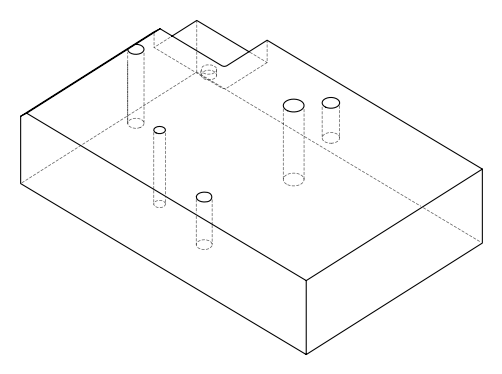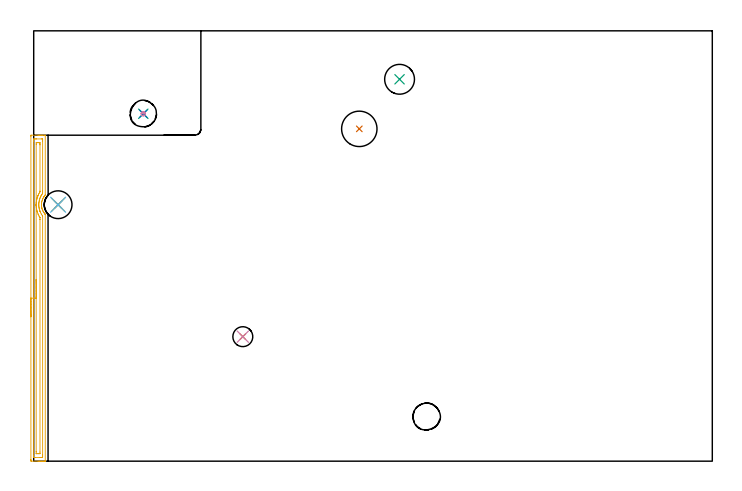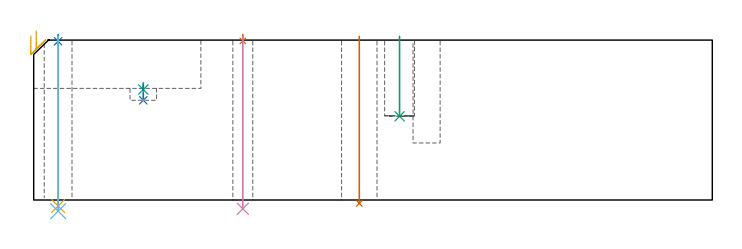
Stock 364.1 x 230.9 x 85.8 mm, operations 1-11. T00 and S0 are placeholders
(PLAN: 13 operations, 10 tool changes, 58.8 min)
(1 SPOT_DRILL | STEP1HOLE | NXT0321_9005460120000 | 0.03 min | 1 mm3)
(2 SPOT_DRILL_1 | STEP1HOLE_1 | NXT0321_9005460120000 | 0.03 min | 3 mm3)
(3 SPOT_DRILL_2 | STEP1POCKET | NXT0321_9005460120000 | 0.04 min | 2834 mm3)
(4 DRILL_THROUGH_HOLE_INTO_CENTER | STEP1HOLE | UGT0301_219 | 0.37 min | 7687 mm3)
(5 DRILL_THROUGH_HOLE_INTO_CENTER_1 | STEP1HOLE_1 | NXT0301_065 | 0.37 min | 5925 mm3)
(6 DRILL_TO_ENLARGE_THROUGH_HOLE | STEP1HOLE_1 | UGT0301_280 | 0.38 min | 9007 mm3)
(7 INDEXABLE_INSERT_DRILL_THROUGH_HOLE_FROM_SOLID | STEP1HOLE_2 | NXT0302_009 | 0.36 min | 24294 mm3)
(8 DRILL_BLIND_HOLE_INTO_CENTER | STEP1POCKET | NXT0301_128 | 0.04 min | 688 mm3)
(9 INDEXABLE_INSERT_DRILL_BLIND_HOLE_FROM_SOLID | STEP1POCKET_1 | NXT0302_003 | 0.17 min | 8172 mm3)
(10 MILL_ROUGH_BLIND_HOLE_CONTOUR | STEP1POCKET | UGT0201_129 | Spiral | 0.1 min | 1020 mm3)
(11 AREA_MILL | FG_CHAMFER_SURFACE | UGT0205_001 | 4.43 min | 5314 mm3)
(12 MILL_CORNER_NOTCH_RECTANGULAR | CORNER_NOTCH_RECTANGULAR | NXT0201_008 | Follow Part, ap 1.5, ae 75% | 51.66 min | 126376 mm3)
(13 MILL_BLIND_HOLE_FROM_SOLID_MATERIAL | STEP1POCKET_2 | UGT0201_129 | Spiral | 0.8 min | 9111 mm3)
(TOOL NXT0321_9005460120000 | NC Spot Drill, 142deg, 12mm, Carbide, Uncoated | D12 PA142 FL30 Z2)
(TOOL UGT0301_219 | Twist Drill 10.7 mm | D10.7 PA118 FL90 Z2)
(TOOL NXT0301_065 | Carbide Drill 9.4mm [860.1-0940-075A1-MM 2214] | D9.4 PA140 FL98 Z2)
(TOOL UGT0301_280 | Twist Drill 14.9 mm | D14.9 PA118 FL114 Z2)
(TOOL NXT0302_009 | Index. Insert Drill 19mm [880-D1900L25-05] | D19 PA176 FL95 Z2)
(TOOL NXT0301_128 | Carbide Drill 12mm [861.1-1200-036A1-GP GC34] | D12 PA150 FL37.4 Z2)
(TOOL NXT0302_003 | Index. Insert Drill 16mm [880-D1600L20-05] | D16 PA176 FL80 Z2)
(TOOL UGT0201_129 | Carbide End Mill 11.9 | D11.9 FL15 Z4)
(TOOL UGT0205_001 | Chamfer Mill 20 x 3 x 45 deg. | D20 FL50 Z2)
(TOOL NXT0201_008 | ENDMILL 6mm [2P460-0600-NA 1630] | D6 FL26 Z6)
(OP 1 SPOT_DRILL)
G17 G21 G94 G90
T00 M6
G54
G17 G0 G90 X112.2 Y66.8 S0 M3
G43 Z95.8 H0
G94 G81 G98 Z85.339 F250. R88.8
G80
M5
M2
(OP 2 SPOT_DRILL_1)
G17 G21 G94 G90
T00 M6
G54
G17 G0 G90 X13.1 Y137.6 S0 M3
G43 Z95.8 H0
G94 G81 G98 Z85.159 F250. R88.8
G80
M5
M2
(OP 3 SPOT_DRILL_2)
G17 G21 G94 G90
T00 M6
G54
G17 G0 G90 X58.8 Y186.4 S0 M3
G43 Z95.8 H0
G94 G81 G98 Z59.289 F250. R62.9
G80
M5
M2
(OP 4 DRILL_THROUGH_HOLE_INTO_CENTER)
G17 G21 G94 G90
T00 M6
G54
G17 G0 G90 X112.2 Y66.8 S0 M3
G43 Z95.8 H0
G94 G73 G98 Z-4.715 F250. Q10.057 R87.8
G80
M5
M2
(OP 5 DRILL_THROUGH_HOLE_INTO_CENTER_1)
G17 G21 G94 G90
T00 M6
G54
G17 G0 G90 X13.1 Y137.6 S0 M3
G43 Z95.8 H1
G94 G73 G98 Z-3.211 F250. Q8.901 R87.8
G80
M5
M2
(OP 6 DRILL_TO_ENLARGE_THROUGH_HOLE)
G17 G21 G94 G90
T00 M6
G54
G17 G0 G90 X13.1 Y137.6 S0 M3
G43 Z95.8 H0
G94 G73 G98 Z-5.976 F250. Q13.111 R87.8
G80
M5
M2
(OP 7 INDEXABLE_INSERT_DRILL_THROUGH_HOLE_FROM_SOLID)
G17 G21 G94 G90
T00 M6
G54
G17 G0 G90 X174.7 Y178.3 S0 M3
G43 Z95.8 H1
G94 G81 G98 Z-1.832 F250. R87.8
G80
M5
M2
(OP 8 DRILL_BLIND_HOLE_INTO_CENTER)
G17 G21 G94 G90
T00 M6
G54
G17 G0 G90 X58.8 Y186.4 S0 M3
G43 Z95.8 H1
G94 G81 G98 Z53.5 F250. R61.9
G80
M5
M2
(OP 9 INDEXABLE_INSERT_DRILL_BLIND_HOLE_FROM_SOLID)
G17 G21 G94 G90
T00 M6
G54
G17 G0 G90 X196.3 Y204.9 S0 M3
G43 Z95.8 H1
G94 G81 G98 Z44.9 F250. R87.8
G80
M5
M2
(OP 10 MILL_ROUGH_BLIND_HOLE_CONTOUR)
G17 G21 G94 G90
T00 M6
G54
G17 G0 G90 X58.8 Y186.4 S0 M3
G43 Z95.8 H0
Z58.2
G94 G3 X59.375 Y186.975 R0.575 F250.
X58.8 Y187.55 R0.575
X57.65 Y186.4 R1.15
X58.8 Y187.55 R-1.15
X58.225 Y186.975 R0.575
X58.8 Y186.4 R0.575
G0 Z53.5
G3 X59.375 Y186.975 R0.575
X58.8 Y187.55 R0.575
X57.65 Y186.4 R1.15
X58.8 Y187.55 R-1.15
X58.225 Y186.975 R0.575
X58.8 Y186.4 R0.575
G0 Z95.8
M5
M2
(OP 11 AREA_MILL)
G17 G21 G94 G90
T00 M6
G54
G17 G0 G90 X-1.5 Y77.45 S1061 M3
G43 Z95.8 H0
Z88.1
G94 G1 Y77.488 Z87.228 F250.
Y77.602 Z86.364
Y77.791 Z85.512
Y78.053 Z84.68
Y78.387 Z83.874
Y78.79 Z83.1
Y79.259 Z82.364
Y79.79 Z81.672
Y80.379 Z81.029
Y81.022 Z80.44
Y81.714 Z79.908
Y82.45 Z79.44
Y83.224 Z79.037
Y84.03 Z78.703
Y84.862 Z78.441
Y85.714 Z78.252
Y86.578 Z78.138
Y87.45 Z78.1
Y174.316
X-1.497 Y174.672 Z78.101
X-1.492 Y174.89 Z78.104
X-1.148 Y174.9 Z78.449
X2.35 Z81.944
X2.952 Z82.549
X3.224 Z82.821
X3.827 Z83.423
X4.099 Z83.695
X4.643 Z84.242
X4.973 Z84.572
X5.981 Z85.579
X6.092 Y174.898 Z85.684
X6.197 Y174.89 Z85.789
X6.2 Y174.761 Z85.8
Y143.133
X6.194 Y142.731 Z85.792
X5.829 Y142.299 Z85.427
X5.584 Y141.987 Z85.182
X5.556 Y141.945 Z85.154
X5.456 Y141.797 Z85.051
X5.383 Y141.692 Z84.98
X5.349 Y141.638 Z84.946
X5.192 Y141.39 Z84.789
X5.027 Y141.093 Z84.625
X4.814 Y140.649 Z84.412
X4.737 Y140.46 Z84.331
X4.682 Y140.331 Z84.279
X4.626 Y140.199 Z84.225
X4.478 Y139.753 Z84.076
X4.354 Y139.305 Z83.952
X4.331 Y139.209 Z83.93
X4.297 Y139.064 Z83.896
X4.243 Y138.738 Z83.841
X4.235 Y138.679 Z83.833
X4.221 Y138.574 Z83.82
X4.202 Y138.411 Z83.796
X4.199 Y138.355 Z83.791
X4.172 Y138.031 Z83.77
X4.167 Y137.964 Z83.763
Y137.947 Z83.762
Y137.788 Z83.756
X4.164 Y137.712
X4.162 Y137.63 Z83.755
Y137.61 Z83.753
X4.161 Y137.588 Z83.754
X4.16 Y137.516 Z83.755
X4.162 Y137.456 Z83.756
X4.164 Y137.392 Z83.761
X4.179 Y137.069 Z83.774
X4.198 Y136.897 Z83.788
X4.206 Y136.791 Z83.8
X4.21 Y136.741 Z83.807
X4.22 Y136.622 Z83.82
X4.24 Y136.479 Z83.84
X4.255 Y136.378 Z83.855
X4.297 Y136.136 Z83.897
X4.33 Y136.006 Z83.927
X4.361 Y135.871 Z83.961
X4.396 Y135.728 Z83.995
X4.531 Y135.279 Z84.128
X4.592 Y135.115 Z84.186
X4.656 Y134.931 Z84.255
X4.682 Y134.861 Z84.281
X4.691 Y134.834 Z84.29
X4.766 Y134.669 Z84.362
X4.891 Y134.384 Z84.49
X4.964 Y134.238 Z84.564
X5.114 Y133.94 Z84.713
X5.191 Y133.808 Z84.789
X5.443 Y133.423 Z85.041
X5.506 Y133.333 Z85.105
X5.709 Y133.046 Z85.308
X5.787 Y132.949 Z85.387
X5.893 Y132.819 Z85.492
X6.011 Y132.681 Z85.611
X6.084 Y132.596 Z85.684
X6.187 Y132.482 Z85.785
X6.195 Y132.464 Z85.794
X6.2 Y132.442 Z85.8
Y0.139
X6.197 Y0.01 Z85.789
X6.092 Y0.002 Z85.684
X5.981 Y0. Z85.579
X5.303 Z84.902
X4.643 Z84.243
X4.099 Z83.695
X3.827 Z83.423
X3.224 Z82.821
X2.952 Z82.549
X2.35 Z81.944
X-1.148 Y0.001 Z78.449
X-1.492 Y0.01 Z78.104
X-1.497 Y0.228 Z78.101
X-1.5 Y0.584 Z78.1
Y0.943
Y87.45
X-0.086 Z79.514
Y171.643
X-0.085 Y172.342 Z79.515
X-0.083 Y172.534 Z79.517
X-0.079 Y172.874 Z79.521
X0.25 Y172.892 Z79.85
X0.601 Y172.897 Z80.201
X1.117 Y172.9 Z80.717
X1.476 Z81.076
X4.099 Z83.699
X4.614 Z84.214
X4.739 Y172.897 Z84.339
X4.761 Y172.895 Z84.361
X4.779 Y172.89 Z84.379
X4.78 Y172.864 Z84.38
X4.784 Y172.727 Z84.384
X4.785 Y172.534 Z84.385
X4.786 Y171.834 Z84.386
Y144.915
X4.785 Y144.216 Z84.385
X4.783 Y144.024 Z84.383
X4.779 Y143.678 Z84.379
X4.638 Y143.474 Z84.238
X4.406 Y143.133 Z84.006
X4.284 Y142.945 Z83.884
X4.099 Y142.646 Z83.699
X3.955 Y142.389 Z83.555
X3.878 Y142.242 Z83.478
X3.662 Y141.796 Z83.262
X3.472 Y141.351 Z83.072
X3.399 Y141.175 Z82.999
X3.224 Y140.68 Z82.824
X3.172 Y140.514 Z82.772
X3.157 Y140.46 Z82.757
X2.989 Y139.809 Z82.589
X2.936 Y139.57 Z82.536
X2.852 Y139.058 Z82.452
X2.805 Y138.679 Z82.405
X2.772 Y138.249 Z82.372
X2.754 Y137.788 Z82.354
X2.753 Y137.377 Z82.353
X2.775 Y136.897 Z82.375
X2.819 Y136.418 Z82.419
X2.872 Y136.006 Z82.472
X2.92 Y135.722 Z82.52
X2.999 Y135.344 Z82.599
X3.057 Y135.115 Z82.657
X3.224 Y134.521 Z82.824
X3.309 Y134.267 Z82.909
X3.324 Y134.224 Z82.924
X3.386 Y134.059 Z82.986
X3.695 Y133.333 Z83.295
X4.099 Y132.55 Z83.699
X4.162 Y132.442 Z83.762
X4.276 Y132.262 Z83.876
X4.765 Y131.551 Z84.365
X4.779 Y131.525 Z84.379
X4.782 Y131.507 Z84.382
X4.784 Y131.464 Z84.384
X4.785 Y131.376 Z84.385
X4.786 Y131.201 Z84.386
Y3.257
X4.785 Y2.558 Z84.385
X4.783 Y2.366 Z84.383
X4.779 Y2.026 Z84.379
X4.45 Y2.008 Z84.05
X4.099 Y2.003 Z83.699
X3.583 Y2. Z83.183
X3.224 Z82.824
X0.601 Z80.201
X0.086 Z79.686
X-0.039 Y2.003 Z79.561
X-0.061 Y2.005 Z79.539
X-0.079 Y2.01 Z79.521
X-0.08 Y2.036 Z79.52
X-0.084 Y2.173 Z79.516
X-0.085 Y2.366 Z79.515
X-0.086 Y3.066 Z79.514
Y87.45
X1.328 Z80.928
X1.329 Y170.01 Z80.929
X1.336 Y170.752 Z80.936
X1.337 Y170.893 Z80.937
X2.35 Y170.9 Z81.95
X3.081 Y170.899 Z82.681
X3.224 Y170.895 Z82.824
X3.363 Y170.89 Z82.963
X3.367 Y170.752 Z82.967
X3.369 Y170.604 Z82.969
X3.371 Y169.861 Z82.971
X3.372 Y169.711 Z82.972
X3.371 Y144.915 Z82.971
X3.37 Y144.766 Z82.97
X3.367 Y144.616 Z82.967
X3.365 Y144.519 Z82.965
X3.332 Y144.461 Z82.932
X3.069 Y144.024 Z82.669
X2.808 Y143.557 Z82.408
X2.594 Y143.133 Z82.194
X2.514 Y142.966 Z82.114
X2.35 Y142.605 Z81.95
X2.244 Y142.351 Z81.844
X2.202 Y142.242 Z81.802
X2.008 Y141.7 Z81.608
X1.893 Y141.351 Z81.493
X1.8 Y141.021 Z81.4
X1.652 Y140.46 Z81.252
X1.619 Y140.314 Z81.219
X1.551 Y139.978 Z81.151
X1.477 Y139.57 Z81.077
X1.476 Y139.559 Z81.076
X1.387 Y138.768 Z80.987
X1.38 Y138.679 Z80.98
X1.338 Y137.959 Z80.938
X1.337 Y137.929 Z80.937
X1.335 Y137.788 Z80.935
X1.334 Y137.59 Z80.934
X1.335 Y137.42 Z80.935
X1.338 Y137.249 Z80.938
X1.344 Y137.072 Z80.944
X1.346 Y137.029 Z80.946
X1.355 Y136.897 Z80.955
X1.403 Y136.29 Z81.003
X1.423 Y136.06 Z81.023
X1.429 Y136.006 Z81.029
X1.476 Y135.64 Z81.076
X1.57 Y135.115 Z81.17
X1.593 Y134.995 Z81.193
X1.695 Y134.564 Z81.295
X1.787 Y134.224 Z81.387
X1.916 Y133.775 Z81.516
X2.064 Y133.333 Z81.664
X2.35 Y132.605 Z81.95
X2.418 Y132.442 Z82.018
X2.471 Y132.319 Z82.071
X2.864 Y131.551 Z82.464
X2.99 Y131.313 Z82.59
X3.364 Y130.706 Z82.964
X3.366 Y130.66 Z82.966
X3.369 Y130.513 Z82.969
X3.371 Y129.769 Z82.971
X3.372 Y129.619 Z82.972
X3.371 Y4.89 Z82.971
X3.364 Y4.148 Z82.964
X3.363 Y4.007 Z82.963
X2.35 Y4. Z81.95
X1.619 Y4.001 Z81.219
X1.476 Y4.005 Z81.076
X1.337 Y4.01 Z80.937
X1.333 Y4.148 Z80.933
X1.331 Y4.296 Z80.931
X1.329 Y5.039 Z80.929
X1.328 Y5.189 Z80.928
Y87.45
Y88.322 Z80.967
Y89.187 Z81.08
Y90.038 Z81.269
Y90.87 Z81.532
Y91.676 Z81.865
Y92.45 Z82.268
Y93.186 Z82.737
Y93.878 Z83.268
Y94.521 Z83.857
Y95.11 Z84.501
Y95.642 Z85.193
Y96.11 Z85.928
Y96.513 Z86.702
Y96.847 Z87.508
Y97.109 Z88.34
Y97.298 Z89.192
Y97.412 Z90.057
Y97.45 Z90.928
G0 Z95.8
M5
M2
